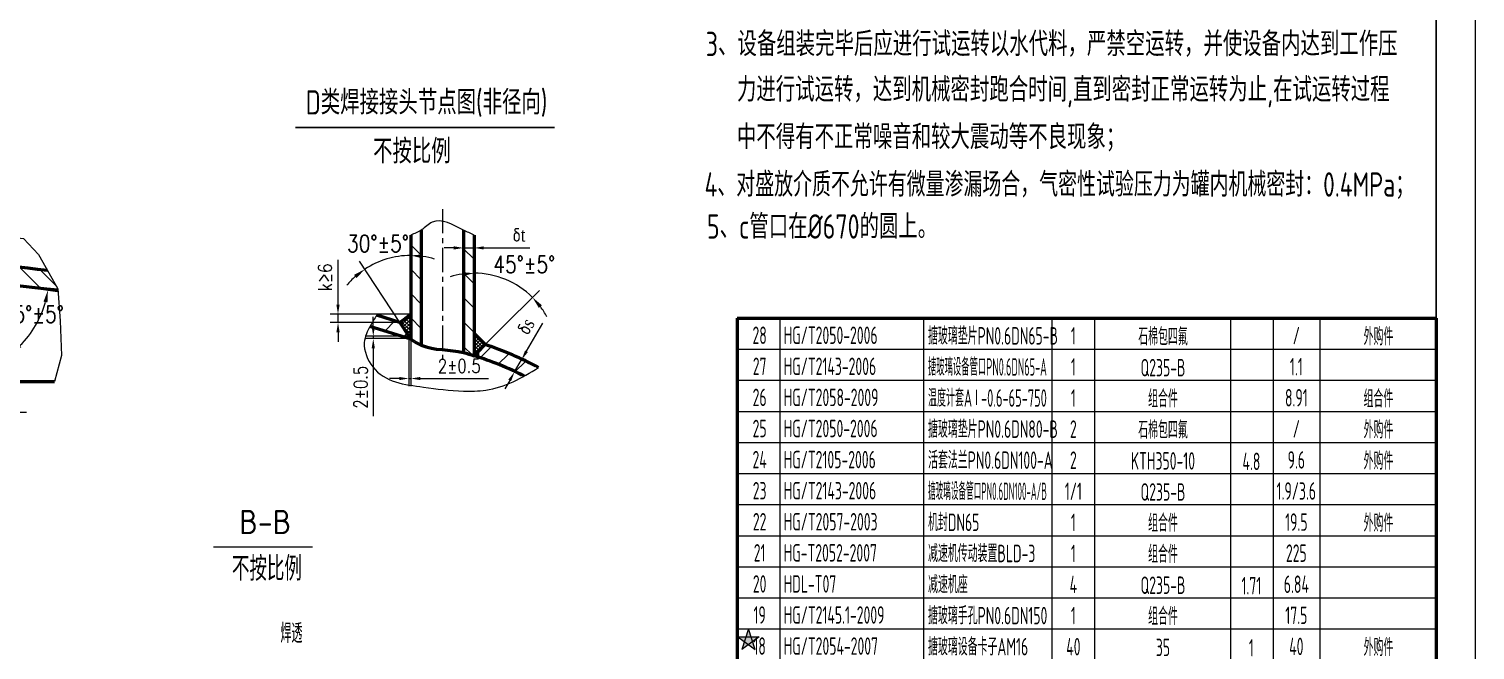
# Model space of a CAD drawing. Header units: millimetres. Extents: x -300 to 50368, y -660 to 14113.
# Drawn here: x 45899 to 50368, y 6827 to 8746 of the extents above; entities that cross this region are included whole.
import ezdxf
from ezdxf.enums import TextEntityAlignment as Align

# ---------------------------------------------------------------- set-up
doc = ezdxf.new("R2010")
doc.units = ezdxf.units.MM
doc.header["$LTSCALE"] = 120
doc.linetypes.add('CENTER', pattern=[2, 1.25, -0.25, 0.25, -0.25])
doc.layers.get('Defpoints').update_dxf_attribs({"lineweight": 18})
for name, color, linetype, lineweight in [('1轮廓实线层', 7, 'Continuous', 50), ('2细线层', 4, 'Continuous', 18), ('3中心线层', 1, 'CENTER', 18), ('5剖面线层', 2, 'Continuous', 18), ('6文字层', 3, 'Continuous', 20), ('7标注层', 4, 'Continuous', 20)]:
    doc.layers.add(name, color=color, linetype=linetype, lineweight=lineweight)
doc.layers.add('图框层', color=7, linetype='Continuous')
doc.styles.add('PC_TEXTSTYLE', font='gbenor.shx', dxfattribs={"width": 0.8, "bigfont": 'gbcbig.shx'})
doc.styles.get("Standard").update_dxf_attribs({"font": 'isocp.shx', "width": 0.707, "bigfont": 'hztxt.shx'})
doc.styles.add('TH_GBDIM', font='romans.shx', dxfattribs={"width": 0.8, "bigfont": 'gbcbig.shx'})
doc.dimstyles.new('TH_GBDIM', dxfattribs={"dimscale": 12, "dimtxt": 3.5, "dimasz": 2.5, "dimexe": 2, "dimexo": 0, "dimgap": 1.5, "dimtad": 1, "dimdec": 0, "dimzin": 0, "dimdsep": 46, "dimtxsty": 'TH_GBDIM', "dimcen": 2.5, "dimclrd": 256, "dimclre": 256, "dimclrt": 256, "dimadec": 0, "dimazin": 0, "dimtfac": 0.714286, "dimtdec": 0, "dimtmove": 0, "dimatfit": 3, "dimfxl": 0, "dimtzin": 0, "dimlwd": -1, "dimlwe": -1, "dimarcsym": 0})
doc.dimstyles.new('TH_GBDIM$2', dxfattribs={"dimscale": 15, "dimtxt": 3.5, "dimasz": 2.5, "dimexe": 2, "dimexo": 0, "dimgap": 1.5, "dimtad": 1, "dimtih": 1, "dimtoh": 1, "dimdec": 0, "dimzin": 0, "dimdsep": 46, "dimtxsty": 'TH_GBDIM', "dimcen": 2.5, "dimclrd": 256, "dimclre": 256, "dimclrt": 256, "dimadec": 0, "dimazin": 0, "dimtfac": 0.714286, "dimtdec": 0, "dimtmove": 0, "dimatfit": 3, "dimfxl": 0, "dimtzin": 0, "dimlwd": -1, "dimlwe": -1, "dimarcsym": 0})

# ---------------------------------------------------------------- blocks, each defined once
blk = doc.blocks.new('*D23')
at = {"layer": '7标注层'}
for p, q in [((45750.6, 7968.5), (45987.3, 7934.5)), ((45694.4, 7936.1), (45861.2, 7718.9))]:
    blk.add_line(p, q, dxfattribs=at)
blk.add_arc((45659.3, 7981.7), 301.3, 314.6653, 344.6759, dxfattribs=at)
for points in [[(45943.8, 7903.3), (45956.1, 7900.8), (45957.6, 7938.8)], [(45875.3, 7762.7), (45867, 7772.1), (45842.9, 7742.7)]]:
    blk.add_solid(points, dxfattribs=at)
at = {"layer": 'Defpoints', "color": 0}
for p in [(45659.2, 7981.9), (45671.7, 7979.9), (45750.6, 7968.5), (45694.4, 7936.1), (45936.8, 7864.2)]:
    blk.add_point(p, dxfattribs=at)
at = {"layer": '7标注层', "insert": (45910.8, 7864.4), "char_height": 52.5, "attachment_point": 5, "style": 'TH_GBDIM'}
blk.add_mtext('35%%d%%p5%%d', dxfattribs=at)
blk = doc.blocks.new('*D28')
at = {"layer": '7标注层'}
for p, q in [((45530.9, 7656.2), (45530.9, 7537.8)), ((45560.9, 7561.8), (45891.3, 7561.8))]:
    blk.add_line(p, q, dxfattribs=at)
blk.add_solid([(45560.9, 7566.8), (45560.9, 7556.8), (45530.9, 7561.8)], dxfattribs=at)
at = {"layer": 'Defpoints', "color": 0}
for p in [(45530.9, 7656.2), (46099, 7656.2), (46099, 7561.8)]:
    blk.add_point(p, dxfattribs=at)
at = {"layer": '7标注层', "insert": (45814.9, 7600.8), "char_height": 42, "attachment_point": 5, "style": 'TH_GBDIM'}
blk.add_mtext('%%C340{}{}', dxfattribs=at)
blk = doc.blocks.new('*D48')
at = {"layer": '7标注层'}
blk.add_line((47353.4, 7814.8), (47476.1, 7937.5), dxfattribs=at)
for start, end in [(98.4316, 106.8631), (45, 90), (28.1369, 36.5684)]:
    blk.add_arc((47274.5, 7736), 255.1, start, end, dxfattribs=at)
for points in [[(47236.6, 7994.5), (47237.6, 7982), (47274.5, 7991)], [(47474.6, 7883.8), (47484.1, 7892), (47454.9, 7916.3)]]:
    blk.add_solid(points, dxfattribs=at)
at = {"layer": 'Defpoints', "color": 0}
for p in [(47274.5, 8108.9), (47340.5, 7982.3), (47353.4, 7814.8), (47274.5, 7736), (47309.1, 7770.6)]:
    blk.add_point(p, dxfattribs=at)
at = {"layer": '7标注层', "insert": (47429.5, 8018.2), "char_height": 52.5, "attachment_point": 5, "style": 'TH_GBDIM'}
blk.add_mtext('45%%d%%p5%%d', dxfattribs=at)
blk = doc.blocks.new('*D49')
at = {"layer": '7标注层'}
blk.add_line((47044.9, 7838.9), (46920.6, 8028.8), dxfattribs=at)
for start, end in [(90, 123.2094), (73.3482, 81.6741), (131.5353, 139.8612)]:
    blk.add_arc((47078.5, 7787.5), 258.3, start, end, dxfattribs=at)
for points in [[(47115.5, 8036.9), (47116.4, 8049.3), (47078.5, 8045.8)], [(46903.5, 7985.9), (46911.1, 7975.9), (46937.1, 8003.7)]]:
    blk.add_solid(points, dxfattribs=at)
at = {"layer": 'Defpoints', "color": 0}
for p in [(47078.5, 8108.9), (47029, 8041), (47044.9, 7838.9), (47072.8, 7796.3), (47078.5, 7787.4)]:
    blk.add_point(p, dxfattribs=at)
at = {"layer": '7标注层', "insert": (46977.3, 8082.7), "char_height": 52.5, "attachment_point": 5, "style": 'TH_GBDIM'}
blk.add_mtext('30%%d%%p5%%d', dxfattribs=at)
blk = doc.blocks.new('*D43')
at = {"layer": '7标注层'}
for p, q in [((47072.9, 7788.8), (47072.9, 7641.8)), ((47078.6, 7787.4), (47078.6, 7641.8)), ((47042.9, 7665.8), (47012.9, 7665.8)), ((47072.9, 7665.8), (47078.6, 7665.8)), ((47108.6, 7665.8), (47318.6, 7665.8))]:
    blk.add_line(p, q, dxfattribs=at)
for points in [[(47042.9, 7670.8), (47042.9, 7660.8), (47072.9, 7665.8)], [(47108.6, 7670.8), (47108.6, 7660.8), (47078.6, 7665.8)]]:
    blk.add_solid(points, dxfattribs=at)
at = {"layer": 'Defpoints', "color": 0}
for p in [(47072.9, 7788.8), (47078.6, 7787.4), (47072.9, 7665.8)]:
    blk.add_point(p, dxfattribs=at)
at = {"layer": '7标注层', "insert": (47228.6, 7704.8), "char_height": 42, "attachment_point": 5, "style": 'TH_GBDIM'}
blk.add_mtext('2%%p0.5', dxfattribs=at)
blk = doc.blocks.new('*D44')
at = {"layer": '7标注层'}
for p, q in [((46853.9, 7894.2), (46853.9, 8032.6)), ((47078.6, 7864.2), (46829.9, 7864.2)), ((47044.9, 7838.9), (46829.9, 7838.9)), ((46853.9, 7838.9), (46853.9, 7864.2)), ((46853.9, 7808.9), (46853.9, 7778.9))]:
    blk.add_line(p, q, dxfattribs=at)
for points in [[(46848.9, 7894.2), (46858.9, 7894.2), (46853.9, 7864.2)], [(46848.9, 7808.9), (46858.9, 7808.9), (46853.9, 7838.9)]]:
    blk.add_solid(points, dxfattribs=at)
at = {"layer": 'Defpoints', "color": 0}
for p in [(46853.9, 7838.9), (47044.9, 7838.9), (47078.6, 7864.2)]:
    blk.add_point(p, dxfattribs=at)
at = {"layer": '7标注层', "insert": (46813.8, 7978.4), "char_height": 42, "attachment_point": 5, "rotation": 90, "style": 'TH_GBDIM'}
blk.add_mtext('k≥6', dxfattribs=at)
blk = doc.blocks.new('*D45')
at = {"layer": '7标注层'}
for p, q in [((46962.9, 7826.3), (46962.9, 7856.3)), ((47072.8, 7796.3), (46938.9, 7796.3)), ((47072.8, 7789.2), (46938.9, 7789.2)), ((46962.9, 7796.3), (46962.9, 7789.2)), ((46962.9, 7759.2), (46962.9, 7549.2))]:
    blk.add_line(p, q, dxfattribs=at)
for points in [[(46957.9, 7826.3), (46967.9, 7826.3), (46962.9, 7796.3)], [(46957.9, 7759.2), (46967.9, 7759.2), (46962.9, 7789.2)]]:
    blk.add_solid(points, dxfattribs=at)
at = {"layer": 'Defpoints', "color": 0}
for p in [(46962.9, 7796.3), (47072.8, 7796.3), (47072.8, 7789.2)]:
    blk.add_point(p, dxfattribs=at)
at = {"layer": '7标注层', "insert": (46923.9, 7639.2), "char_height": 42, "attachment_point": 5, "rotation": 90, "style": 'TH_GBDIM'}
blk.add_mtext('2%%p0.5', dxfattribs=at)
blk = doc.blocks.new('*D46')
at = {"layer": '7标注层'}
for p, q in [((47241.8, 8066.7), (47241.8, 8093.2)), ((47274.5, 8065.2), (47274.5, 8093.2)), ((47211.8, 8069.2), (47181.8, 8069.2)), ((47241.8, 8069.2), (47274.5, 8069.2)), ((47304.5, 8069.2), (47446.7, 8069.2))]:
    blk.add_line(p, q, dxfattribs=at)
for points in [[(47211.8, 8074.2), (47211.8, 8064.2), (47241.8, 8069.2)], [(47304.5, 8074.2), (47304.5, 8064.2), (47274.5, 8069.2)]]:
    blk.add_solid(points, dxfattribs=at)
at = {"layer": 'Defpoints', "color": 0}
for p in [(47241.8, 8066.7), (47274.5, 8069.2), (47274.5, 8065.2)]:
    blk.add_point(p, dxfattribs=at)
at = {"layer": '7标注层', "insert": (47413.1, 8109.4), "char_height": 42, "attachment_point": 5, "style": 'TH_GBDIM'}
blk.add_mtext('δ{\\fTimes New Roman|b0|i0|c0|p18;t}', dxfattribs=at)
blk = doc.blocks.new('*D47')
at = {"layer": '7标注层'}
for p, q in [((47436.3, 7749.9), (47486.8, 7837.3)), ((47404.1, 7733.8), (47442.1, 7711.9)), ((47382.2, 7695.9), (47420.2, 7674)), ((47399.4, 7686), (47421.3, 7723.9)), ((47384.4, 7660), (47369.4, 7634))]:
    blk.add_line(p, q, dxfattribs=at)
for points in [[(47432, 7752.4), (47440.6, 7747.4), (47421.3, 7723.9)], [(47380.1, 7662.5), (47388.7, 7657.5), (47399.4, 7686)]]:
    blk.add_solid(points, dxfattribs=at)
at = {"layer": 'Defpoints', "color": 0}
for p in [(47404.1, 7733.8), (47382.2, 7695.9), (47421.3, 7723.9)]:
    blk.add_point(p, dxfattribs=at)
at = {"layer": '7标注层', "insert": (47434.3, 7826.7), "char_height": 42, "attachment_point": 5, "rotation": 60, "style": 'TH_GBDIM'}
blk.add_mtext('δ{\\fTimes New Roman|b0|i0|c0|p18;s}', dxfattribs=at)
blk = doc.blocks.new('PC_MXB_BLOCK')
at = {"layer": '1轮廓实线层'}
for p, q in [((-180, 8), (-180, 0)), ((0, 8), (0, 0))]:
    blk.add_line(p, q, dxfattribs=at)
at = {"layer": '2细线层'}
for p, q in [((-180, 8), (0, 8)), ((-169, 8), (-169, 0)), ((-132, 8), (-132, 0)), ((-99, 8), (-99, 0)), ((-88, 8), (-88, 0)), ((-53, 8), (-53, 0)), ((-42, 8), (-42, 0)), ((-30, 8), (-30, 0)), ((-180, 0), (0, 0))]:
    blk.add_line(p, q, dxfattribs=at)
at = {"layer": '6文字层', "style": 'PC_TEXTSTYLE'}
for tag, width, p, p2 in [('序号', 0.769182, (-178.38, 1.35), (-170.09, 1.35)), ('代号', 3.14773, (-168.05, 1.35), (-134.11, 1.35)), ('名称', 2.802424, (-130.87, 1.2), (-100.28, 1.2)), ('数量', 0.817449, (-97.88, 1.2), (-89, 1.2)), ('材料', 2.943328, (-86.43, 1.01), (-54.3, 1.01)), ('单重', 0.854038, (-52.21, 0.89), (-43, 0.89)), ('总重', 0.958888, (-41.2, 1.27), (-30.86, 1.27)), ('备注', 2.494074, (-28.61, 1.02), (-1.16, 1.02))]:
    blk.add_attdef(tag, text='', height=4.5, dxfattribs=dict(at, width=width)).set_placement(p, p2, align=Align.FIT)

msp = doc.modelspace()

# ---------------------------------------------------------------- hatches: boundary and pattern name
at = {"layer": '2细线层', "linetype": 'Continuous'}
h = msp.add_hatch(color=256, dxfattribs=at)
h.paths.add_polyline_path([(48130.34, 6868.1), (48114.62, 6868.1), (48109.77, 6853.16), (48122.48, 6843.92), (48135.2, 6853.16)])
h.paths.add_polyline_path([(48114.62, 6868.1), (48089.2, 6868.1), (48109.77, 6853.16)])
h.paths.add_polyline_path([(48122.48, 6892.29), (48114.62, 6868.1), (48130.34, 6868.1)])
h.paths.add_polyline_path([(48155.77, 6868.1), (48130.34, 6868.1), (48135.2, 6853.16)])
h.paths.add_polyline_path([(48109.77, 6853.16), (48101.91, 6828.97), (48122.48, 6843.92)])
h.paths.add_polyline_path([(48135.2, 6853.16), (48122.48, 6843.92), (48143.05, 6828.97)])
at = {"layer": '5剖面线层'}
h = msp.add_hatch(dxfattribs=at)
h.set_pattern_fill('ANSI31', color=256, scale=16.8, angle=90, style=0)
h.set_pattern_definition([(135, (-139150.315, -178638.463), (-37.717076, -37.717076), [])])
edge = h.paths.add_edge_path()
edge.add_spline(control_points=[(47241.84, 8124.48), (47253.22, 8118.79), (47263.86, 8113.85), (47274.5, 8108.92)], knot_values=[0, 0, 0, 0, 3.3229965, 3.3229965, 3.3229965, 3.3229965], degree=3, periodic=0)
edge.add_line((47274.5, 8108.92), (47274.5, 7735.97))
edge.add_spline(control_points=[(47274.5, 7735.97), (47263.72, 7739.71), (47252.93, 7743.45), (47241.84, 7746.16)], knot_values=[15.6235985, 15.6235985, 15.6235985, 15.6235985, 18.7661048, 18.7661048, 18.7661048, 18.7661048], degree=3, periodic=0)
edge.add_line((47241.84, 7746.16), (47241.84, 8124.48))
edge = h.paths.add_edge_path()
edge.add_spline(control_points=[(47078.54, 8108.92), (47089.79, 8113.27), (47101.04, 8117.63), (47111.2, 8124.48)], knot_values=[16.3314797, 16.3314797, 16.3314797, 16.3314797, 19.6544762, 19.6544762, 19.6544762, 19.6544762], degree=3, periodic=0)
edge.add_line((47111.2, 8124.48), (47111.2, 7768.99))
edge.add_spline(control_points=[(47111.2, 7768.99), (47099.91, 7773.91), (47089.23, 7780.63), (47078.54, 7787.35)], knot_values=[0, 0, 0, 0, 3.4416872, 3.4416872, 3.4416872, 3.4416872], degree=3, periodic=0)
edge.add_line((47078.54, 7787.35), (47078.54, 8108.92))
h = msp.add_hatch(dxfattribs=at)
h.set_pattern_fill('ANSI31', color=256, scale=312, angle=90, style=0)
h.set_pattern_definition([(135, (43162.75, 2443.26), (-27.57716, -27.57716), [])])
h.paths.add_polyline_path([(45479.35, 8073.09), (45424.35, 8034.89), (45418.41, 8026.59, 0.0274577), (45988.8, 7939.28), (45988.55, 7942.78), (45955.68, 8000.7, -0.0231758)])
h.paths.add_polyline_path([(45495.17, 7754.59), (45518.49, 7777.91), (45518.49, 7785.68, -0.0093216), (45307.02, 7826.71), (45295.78, 7793.66, 0.0087398)])
h = msp.add_hatch(dxfattribs=at)
h.set_pattern_fill('ANSI31', color=256, scale=16.8, style=0)
h.set_pattern_definition([(45, (-139150.315, -178638.463), (-37.717076, 37.717076), [])])
edge = h.paths.add_edge_path()
edge.add_line((47274.5, 7735.97), (47309.09, 7770.57))
edge.add_arc((46962.49, 6732.89), 1094.03, 422.13938, 431.52944, ccw=False)
edge.add_spline(control_points=[(47473.75, 7700.11), (47459.28, 7690.8), (47444.69, 7681.88), (47429.88, 7673.67)], knot_values=[63.7901859, 63.7901859, 63.7901859, 63.7901859, 68.4086074, 68.4086074, 68.4086074, 68.4086074], degree=3, periodic=0)
edge.add_arc((46962.49, 6732.89), 1050.48, 423.58084, 432.72141)
edge = h.paths.add_edge_path()
edge.add_spline(control_points=[(46952.61, 7826.4), (46953.05, 7827.19), (46959.58, 7838.87), (46966.79, 7850.33), (46973.51, 7861.03)], knot_values=[0, 0, 0, 0, 0.2509279, 3.7176593, 3.7176593, 3.7176593, 3.7176593], degree=3, periodic=0)
edge.add_line((46973.51, 7861.03), (47078.54, 7828.46))
edge.add_line((47078.54, 7828.46), (47078.54, 7787.35))
edge.add_line((47078.54, 7787.35), (46952.61, 7826.4))
h = msp.add_hatch(dxfattribs=at)
h.set_pattern_fill('ANSI37', color=2, scale=2.4, style=0)
h.set_pattern_definition([(45, (-87169.048, -123682.9315), (-5.38815367, 5.38815367), []), (135, (-87169.048, -123682.9315), (-5.38815367, -5.38815367), [])])
h.paths.add_polyline_path([(47274.5, 7735.97, -0.0025202), (47284.6, 7732.78), (47284.6, 7746.07), (47309.09, 7770.57), (47274.5, 7805.16)])
h.paths.add_polyline_path([(47078.54, 7864.31), (47044.94, 7838.88), (47072.83, 7796.28), (47072.83, 7789.13), (47078.54, 7787.35)])

# ---------------------------------------------------------------- linework, layer by layer
at = {"layer": '1轮廓实线层'}
for p, q in [((47078.54, 8108.92), (47078.54, 7787.35)), ((47111.2, 8124.48), (47111.2, 7768.99)), ((47241.84, 8124.48), (47241.84, 7746.16)), ((47274.5, 8108.92), (47274.5, 7735.97)), ((47078.54, 7787.35), (46952.61, 7826.4)), ((47044.94, 7838.88), (46973.51, 7861.03)), ((48087.63, 7852.29), (50247.63, 7852.29)), ((45530.88, 7656.24), (45977.9, 7656.24))]:
    msp.add_line(p, q, dxfattribs=at)
at = {"layer": '1轮廓实线层', "color": 0}
for p, q in [((47044.94, 7838.88), (47078.54, 7864.31)), ((47044.94, 7838.88), (47072.83, 7796.28)), ((47274.5, 7805.16), (47309.09, 7770.57)), ((47284.6, 7746.07), (47309.09, 7770.57)), ((47284.6, 7746.07), (47284.6, 7732.78))]:
    msp.add_line(p, q, dxfattribs=at)
at = {"layer": '1轮廓实线层'}
for centre, radius, start, end in [((46498, 13172.34), 5200, 258.70301, 264.01357), ((46498, 13172.34), 5257.78, 258.15109, 264.44235), ((46962.49, 6732.89), 1050.48, 63.57691, 72.72141), ((46962.49, 6732.89), 1094.03, 62.13714, 71.52944)]:
    msp.add_arc(centre, radius, start, end, dxfattribs=at)
msp.add_spline([(47078.54, 7787.35), (47111.2, 7768.99), (47241.84, 7746.16), (47274.5, 7735.97)], degree=3, dxfattribs=at)
at = {"layer": '2细线层'}
for p, q in [((50367.63, 14113.36), (50367.63, 4021.36)), ((48122.38, 6892.29), (48101.8, 6828.97)), ((48142.95, 6828.97), (48122.38, 6892.29)), ((48089.09, 6868.1), (48155.66, 6868.1)), ((48089.09, 6868.1), (48142.95, 6828.97)), ((48155.66, 6868.1), (48101.8, 6828.97))]:
    msp.add_line(p, q, dxfattribs=at)
at = {"layer": '3中心线层', "ltscale": 0.5}
msp.add_line((47176.52, 8189.4), (47176.52, 7728.08), dxfattribs=at)
at = {"layer": '5剖面线层'}
msp.add_lwpolyline([(45295.78, 7793.66), (45335.64, 7910.9), (45424.35, 8034.89), (45505.96, 8091.57), (45630.16, 8116.37), (45775.64, 8109.29), (45882.1, 8098.66), (45928.22, 8049.06), (45988.55, 7942.78), (45995.64, 7843.58), (45999.19, 7737.3), (45977.9, 7656.24)], dxfattribs=at)
msp.add_spline([(47274.5, 8108.92), (47241.84, 8124.48), (47145.17, 8148.99), (47111.2, 8124.48), (47078.54, 8108.92)], degree=3, dxfattribs=at)
msp.add_open_spline([(46973.51, 7861.03), (46966.79, 7850.33), (46949.79, 7823.28), (46925.14, 7770.84), (46971.9, 7657.51), (47102.41, 7641.74), (47219.32, 7625.63), (47349, 7628), (47422.3, 7667), (47473.75, 7700.11)], degree=3, knots=[0, 0, 0, 0, 3.4667314, 8.769539, 16.3032396, 33.5715922, 45.6749778, 51.9883083, 68.4086074, 68.4086074, 68.4086074, 68.4086074], dxfattribs=at)
at = {"layer": '7标注层', "linetype": 'Continuous', "lineweight": 25}
msp.add_line((46722.37, 8441.54), (47522.56, 8441.54), dxfattribs=at)
at = {"layer": '7标注层'}
for p, q in [((47309.09, 7770.57), (47353.37, 7814.85)), ((46469.56, 7146.29), (46774.7, 7146.29))]:
    msp.add_line(p, q, dxfattribs=at)
at = {"layer": 'Defpoints', "color": 7}
msp.add_line((47072.83, 7796.28), (47072.83, 7789.13), dxfattribs=at)
at = {"layer": '图框层'}
msp.add_line((50247.63, 13993.36), (50247.63, 4141.36), dxfattribs=at)

# ---------------------------------------------------------------- block references
ref = msp.add_blockref('PC_MXB_BLOCK', (50247.63, 7756.29), dxfattribs=dict(at, xscale=12, yscale=12, zscale=12))
ref.add_attrib('材料', '石棉包四氟', dxfattribs={"layer": '6文字层', "height": 54, "style": 'PC_TEXTSTYLE', "width": 0.667}).set_placement((49403.21, 7768.41), align=Align.CENTER)
ref.add_attrib('代号', 'HG/T2050-2006', (48231.07, 7772.47), dxfattribs={"layer": '6文字层', "height": 54, "style": 'PC_TEXTSTYLE', "width": 0.667})
ref.add_attrib('序号', '28', dxfattribs={"layer": '6文字层', "height": 54, "style": 'PC_TEXTSTYLE', "width": 0.667}).set_placement((48156.81, 7772.47), align=Align.CENTER)
ref.add_attrib('名称', '搪玻璃垫片PN0.6DN65-B', (48677.23, 7770.63), dxfattribs={"layer": '6文字层', "height": 54, "style": 'PC_TEXTSTYLE', "width": 0.667})
ref.add_attrib('数量', '1', dxfattribs={"layer": '6文字层', "height": 54, "style": 'PC_TEXTSTYLE', "width": 0.667}).set_placement((49126.35, 7770.63), align=Align.CENTER)
ref.add_attrib('备注', '外购件', dxfattribs={"layer": '6文字层', "height": 54, "style": 'PC_TEXTSTYLE', "width": 0.667}).set_placement((50069.01, 7768.58), align=Align.CENTER)
ref.add_attrib('总重', '/', dxfattribs={"layer": '6文字层', "height": 54, "style": 'PC_TEXTSTYLE', "width": 0.667}).set_placement((49815.33, 7771.47), align=Align.CENTER)
ref = msp.add_blockref('PC_MXB_BLOCK', (50247.63, 7660.29), dxfattribs=dict(at, xscale=12, yscale=12, zscale=12))
ref.add_attrib('材料', 'Q235-B', dxfattribs={"layer": '6文字层', "height": 54, "style": 'PC_TEXTSTYLE', "width": 0.667}).set_placement((49403.21, 7672.41), align=Align.CENTER)
ref.add_attrib('代号', 'HG/T2143-2006', (48231.07, 7676.47), dxfattribs={"layer": '6文字层', "height": 54, "style": 'PC_TEXTSTYLE', "width": 0.667})
ref.add_attrib('序号', '27', dxfattribs={"layer": '6文字层', "height": 54, "style": 'PC_TEXTSTYLE', "width": 0.667}).set_placement((48156.81, 7676.47), align=Align.CENTER)
ref.add_attrib('名称', '搪玻璃设备管口PN0.6DN65-A', dxfattribs={"layer": '6文字层', "height": 54, "style": 'PC_TEXTSTYLE', "width": 0.588368}).set_placement((48677.23, 7674.63), (49044.32, 7674.63), align=Align.FIT)
ref.add_attrib('数量', '1', dxfattribs={"layer": '6文字层', "height": 54, "style": 'PC_TEXTSTYLE', "width": 0.667}).set_placement((49126.35, 7674.63), align=Align.CENTER)
ref.add_attrib('总重', '1.1', dxfattribs={"layer": '6文字层', "height": 54, "style": 'PC_TEXTSTYLE', "width": 0.667}).set_placement((49815.33, 7675.47), align=Align.CENTER)
ref = msp.add_blockref('PC_MXB_BLOCK', (50247.63, 7564.29), dxfattribs=dict(at, xscale=12, yscale=12, zscale=12))
ref.add_attrib('材料', '组合件', dxfattribs={"layer": '6文字层', "height": 54, "style": 'PC_TEXTSTYLE', "width": 0.667}).set_placement((49403.21, 7576.41), align=Align.CENTER)
ref.add_attrib('代号', 'HG/T2058-2009', (48231.07, 7580.47), dxfattribs={"layer": '6文字层', "height": 54, "style": 'PC_TEXTSTYLE', "width": 0.667})
ref.add_attrib('序号', '26', dxfattribs={"layer": '6文字层', "height": 54, "style": 'PC_TEXTSTYLE', "width": 0.667}).set_placement((48156.81, 7580.47), align=Align.CENTER)
ref.add_attrib('名称', '温度计套AⅠ-0.6-65-750', dxfattribs={"layer": '6文字层', "height": 54, "style": 'PC_TEXTSTYLE', "width": 0.656891}).set_placement((48677.23, 7578.63), (49044.32, 7578.63), align=Align.FIT)
ref.add_attrib('数量', '1', dxfattribs={"layer": '6文字层', "height": 54, "style": 'PC_TEXTSTYLE', "width": 0.667}).set_placement((49126.35, 7578.63), align=Align.CENTER)
ref.add_attrib('备注', '组合件', dxfattribs={"layer": '6文字层', "height": 54, "style": 'PC_TEXTSTYLE', "width": 0.667}).set_placement((50069.01, 7576.58), align=Align.CENTER)
ref.add_attrib('总重', '8.91', dxfattribs={"layer": '6文字层', "height": 54, "style": 'PC_TEXTSTYLE', "width": 0.667}).set_placement((49815.33, 7579.47), align=Align.CENTER)
ref = msp.add_blockref('PC_MXB_BLOCK', (50247.63, 7468.29), dxfattribs=dict(at, xscale=12, yscale=12, zscale=12))
ref.add_attrib('材料', '石棉包四氟', dxfattribs={"layer": '6文字层', "height": 54, "style": 'PC_TEXTSTYLE', "width": 0.667}).set_placement((49403.21, 7480.41), align=Align.CENTER)
ref.add_attrib('代号', 'HG/T2050-2006', (48231.07, 7484.47), dxfattribs={"layer": '6文字层', "height": 54, "style": 'PC_TEXTSTYLE', "width": 0.667})
ref.add_attrib('序号', '25', dxfattribs={"layer": '6文字层', "height": 54, "style": 'PC_TEXTSTYLE', "width": 0.667}).set_placement((48156.81, 7484.47), align=Align.CENTER)
ref.add_attrib('名称', '搪玻璃垫片PN0.6DN80-B', (48677.23, 7482.63), dxfattribs={"layer": '6文字层', "height": 54, "style": 'PC_TEXTSTYLE', "width": 0.667})
ref.add_attrib('数量', '2', dxfattribs={"layer": '6文字层', "height": 54, "style": 'PC_TEXTSTYLE', "width": 0.667}).set_placement((49126.35, 7482.63), align=Align.CENTER)
ref.add_attrib('备注', '外购件', dxfattribs={"layer": '6文字层', "height": 54, "style": 'PC_TEXTSTYLE', "width": 0.667}).set_placement((50069.01, 7480.58), align=Align.CENTER)
ref.add_attrib('总重', '/', dxfattribs={"layer": '6文字层', "height": 54, "style": 'PC_TEXTSTYLE', "width": 0.667}).set_placement((49815.33, 7483.47), align=Align.CENTER)
ref = msp.add_blockref('PC_MXB_BLOCK', (50247.63, 7372.29), dxfattribs=dict(at, xscale=12, yscale=12, zscale=12))
ref.add_attrib('材料', 'KTH350-10', dxfattribs={"layer": '6文字层', "height": 54, "style": 'PC_TEXTSTYLE', "width": 0.667}).set_placement((49403.21, 7384.41), align=Align.CENTER)
ref.add_attrib('代号', 'HG/T2105-2006', (48231.07, 7388.47), dxfattribs={"layer": '6文字层', "height": 54, "style": 'PC_TEXTSTYLE', "width": 0.667})
ref.add_attrib('序号', '24', dxfattribs={"layer": '6文字层', "height": 54, "style": 'PC_TEXTSTYLE', "width": 0.667}).set_placement((48156.81, 7388.47), align=Align.CENTER)
ref.add_attrib('名称', '活套法兰PN0.6DN100-A', (48677.23, 7386.63), dxfattribs={"layer": '6文字层', "height": 54, "style": 'PC_TEXTSTYLE', "width": 0.667})
ref.add_attrib('数量', '2', dxfattribs={"layer": '6文字层', "height": 54, "style": 'PC_TEXTSTYLE', "width": 0.667}).set_placement((49126.35, 7386.63), align=Align.CENTER)
ref.add_attrib('备注', '外购件', dxfattribs={"layer": '6文字层', "height": 54, "style": 'PC_TEXTSTYLE', "width": 0.667}).set_placement((50069.01, 7384.58), align=Align.CENTER)
ref.add_attrib('单重', '4.8', dxfattribs={"layer": '6文字层', "height": 54, "style": 'PC_TEXTSTYLE', "width": 0.667}).set_placement((49676.39, 7382.93), align=Align.CENTER)
ref.add_attrib('总重', '9.6', dxfattribs={"layer": '6文字层', "height": 54, "style": 'PC_TEXTSTYLE', "width": 0.667}).set_placement((49815.33, 7387.47), align=Align.CENTER)
ref = msp.add_blockref('PC_MXB_BLOCK', (50247.63, 7276.29), dxfattribs=dict(at, xscale=12, yscale=12, zscale=12))
ref.add_attrib('材料', 'Q235-B', dxfattribs={"layer": '6文字层', "height": 54, "style": 'PC_TEXTSTYLE', "width": 0.667}).set_placement((49403.21, 7288.41), align=Align.CENTER)
ref.add_attrib('代号', 'HG/T2143-2006', (48231.07, 7292.47), dxfattribs={"layer": '6文字层', "height": 54, "style": 'PC_TEXTSTYLE', "width": 0.667})
ref.add_attrib('序号', '23', dxfattribs={"layer": '6文字层', "height": 54, "style": 'PC_TEXTSTYLE', "width": 0.667}).set_placement((48156.81, 7292.47), align=Align.CENTER)
ref.add_attrib('名称', '搪玻璃设备管口PN0.6DN100-A/B', dxfattribs={"layer": '6文字层', "height": 54, "style": 'PC_TEXTSTYLE', "width": 0.514195}).set_placement((48677.23, 7290.63), (49044.32, 7290.63), align=Align.FIT)
ref.add_attrib('数量', '1/1', dxfattribs={"layer": '6文字层', "height": 54, "style": 'PC_TEXTSTYLE', "width": 0.667}).set_placement((49126.35, 7290.63), align=Align.CENTER)
ref.add_attrib('总重', '1.9/3.6', dxfattribs={"layer": '6文字层', "height": 54, "style": 'PC_TEXTSTYLE', "width": 0.667}).set_placement((49815.33, 7291.47), align=Align.CENTER)
ref = msp.add_blockref('PC_MXB_BLOCK', (50247.63, 7180.29), dxfattribs=dict(at, xscale=12, yscale=12, zscale=12))
ref.add_attrib('材料', '组合件', dxfattribs={"layer": '6文字层', "height": 54, "style": 'PC_TEXTSTYLE', "width": 0.667}).set_placement((49403.21, 7192.41), align=Align.CENTER)
ref.add_attrib('代号', 'HG/T2057-2003', (48231.07, 7196.47), dxfattribs={"layer": '6文字层', "height": 54, "style": 'PC_TEXTSTYLE', "width": 0.667})
ref.add_attrib('序号', '22', dxfattribs={"layer": '6文字层', "height": 54, "style": 'PC_TEXTSTYLE', "width": 0.667}).set_placement((48156.81, 7196.47), align=Align.CENTER)
ref.add_attrib('名称', '机封DN65', (48677.23, 7194.63), dxfattribs={"layer": '6文字层', "height": 54, "style": 'PC_TEXTSTYLE', "width": 0.667})
ref.add_attrib('数量', '1', dxfattribs={"layer": '6文字层', "height": 54, "style": 'PC_TEXTSTYLE', "width": 0.667}).set_placement((49126.35, 7194.63), align=Align.CENTER)
ref.add_attrib('备注', '外购件', dxfattribs={"layer": '6文字层', "height": 54, "style": 'PC_TEXTSTYLE', "width": 0.667}).set_placement((50069.01, 7192.58), align=Align.CENTER)
ref.add_attrib('总重', '19.5', dxfattribs={"layer": '6文字层', "height": 54, "style": 'PC_TEXTSTYLE', "width": 0.667}).set_placement((49815.33, 7195.47), align=Align.CENTER)
ref = msp.add_blockref('PC_MXB_BLOCK', (50247.63, 7084.29), dxfattribs=dict(at, xscale=12, yscale=12, zscale=12))
ref.add_attrib('材料', '组合件', dxfattribs={"layer": '6文字层', "height": 54, "style": 'PC_TEXTSTYLE', "width": 0.667}).set_placement((49403.21, 7096.41), align=Align.CENTER)
ref.add_attrib('代号', 'HG-T2052-2007', (48231.07, 7100.47), dxfattribs={"layer": '6文字层', "height": 54, "style": 'PC_TEXTSTYLE', "width": 0.667})
ref.add_attrib('序号', '21', dxfattribs={"layer": '6文字层', "height": 54, "style": 'PC_TEXTSTYLE', "width": 0.667}).set_placement((48156.81, 7100.47), align=Align.CENTER)
ref.add_attrib('名称', '减速机传动装置BLD-3', (48677.23, 7098.63), dxfattribs={"layer": '6文字层', "height": 54, "style": 'PC_TEXTSTYLE', "width": 0.667})
ref.add_attrib('数量', '1', dxfattribs={"layer": '6文字层', "height": 54, "style": 'PC_TEXTSTYLE', "width": 0.667}).set_placement((49126.35, 7098.63), align=Align.CENTER)
ref.add_attrib('总重', '225', dxfattribs={"layer": '6文字层', "height": 54, "style": 'PC_TEXTSTYLE', "width": 0.667}).set_placement((49815.33, 7099.47), align=Align.CENTER)
ref = msp.add_blockref('PC_MXB_BLOCK', (50247.63, 6988.29), dxfattribs=dict(at, xscale=12, yscale=12, zscale=12))
ref.add_attrib('材料', 'Q235-B', dxfattribs={"layer": '6文字层', "height": 54, "style": 'PC_TEXTSTYLE', "width": 0.667}).set_placement((49403.21, 7000.41), align=Align.CENTER)
ref.add_attrib('代号', 'HDL-T07', (48231.07, 7004.47), dxfattribs={"layer": '6文字层', "height": 54, "style": 'PC_TEXTSTYLE', "width": 0.667})
ref.add_attrib('序号', '20', dxfattribs={"layer": '6文字层', "height": 54, "style": 'PC_TEXTSTYLE', "width": 0.667}).set_placement((48156.81, 7004.47), align=Align.CENTER)
ref.add_attrib('名称', '减速机座', (48677.23, 7002.63), dxfattribs={"layer": '6文字层', "height": 54, "style": 'PC_TEXTSTYLE', "width": 0.667})
ref.add_attrib('数量', '4', dxfattribs={"layer": '6文字层', "height": 54, "style": 'PC_TEXTSTYLE', "width": 0.667}).set_placement((49126.35, 7002.63), align=Align.CENTER)
ref.add_attrib('单重', '1.71', dxfattribs={"layer": '6文字层', "height": 54, "style": 'PC_TEXTSTYLE', "width": 0.667}).set_placement((49676.39, 6998.93), align=Align.CENTER)
ref.add_attrib('总重', '6.84', dxfattribs={"layer": '6文字层', "height": 54, "style": 'PC_TEXTSTYLE', "width": 0.667}).set_placement((49815.33, 7003.47), align=Align.CENTER)
ref = msp.add_blockref('PC_MXB_BLOCK', (50247.63, 6892.29), dxfattribs=dict(at, xscale=12, yscale=12, zscale=12))
ref.add_attrib('材料', '组合件', dxfattribs={"layer": '6文字层', "height": 54, "style": 'PC_TEXTSTYLE', "width": 0.667}).set_placement((49403.21, 6904.41), align=Align.CENTER)
ref.add_attrib('代号', 'HG/T2145.1-2009', (48231.07, 6908.47), dxfattribs={"layer": '6文字层', "height": 54, "style": 'PC_TEXTSTYLE', "width": 0.667})
ref.add_attrib('序号', '19', dxfattribs={"layer": '6文字层', "height": 54, "style": 'PC_TEXTSTYLE', "width": 0.667}).set_placement((48156.81, 6908.47), align=Align.CENTER)
ref.add_attrib('名称', '搪玻璃手孔PN0.6DN150', (48677.23, 6906.63), dxfattribs={"layer": '6文字层', "height": 54, "style": 'PC_TEXTSTYLE', "width": 0.667})
ref.add_attrib('数量', '1', dxfattribs={"layer": '6文字层', "height": 54, "style": 'PC_TEXTSTYLE', "width": 0.667}).set_placement((49126.35, 6906.63), align=Align.CENTER)
ref.add_attrib('总重', '17.5', dxfattribs={"layer": '6文字层', "height": 54, "style": 'PC_TEXTSTYLE', "width": 0.667}).set_placement((49815.33, 6907.47), align=Align.CENTER)
ref = msp.add_blockref('PC_MXB_BLOCK', (50247.63, 6796.29), dxfattribs=dict(at, xscale=12, yscale=12, zscale=12))
ref.add_attrib('材料', '35', dxfattribs={"layer": '6文字层', "height": 54, "style": 'PC_TEXTSTYLE', "width": 0.667}).set_placement((49403.21, 6808.41), align=Align.CENTER)
ref.add_attrib('代号', 'HG/T2054-2007', (48231.07, 6812.47), dxfattribs={"layer": '6文字层', "height": 54, "style": 'PC_TEXTSTYLE', "width": 0.667})
ref.add_attrib('序号', '18', dxfattribs={"layer": '6文字层', "height": 54, "style": 'PC_TEXTSTYLE', "width": 0.667}).set_placement((48156.81, 6812.47), align=Align.CENTER)
ref.add_attrib('名称', '搪玻璃设备卡子AM16', (48677.23, 6810.63), dxfattribs={"layer": '6文字层', "height": 54, "style": 'PC_TEXTSTYLE', "width": 0.667})
ref.add_attrib('数量', '40', dxfattribs={"layer": '6文字层', "height": 54, "style": 'PC_TEXTSTYLE', "width": 0.667}).set_placement((49126.35, 6810.63), align=Align.CENTER)
ref.add_attrib('备注', '外购件', dxfattribs={"layer": '6文字层', "height": 54, "style": 'PC_TEXTSTYLE', "width": 0.667}).set_placement((50069.01, 6808.58), align=Align.CENTER)
ref.add_attrib('单重', '1', dxfattribs={"layer": '6文字层', "height": 54, "style": 'PC_TEXTSTYLE', "width": 0.667}).set_placement((49676.39, 6806.93), align=Align.CENTER)
ref.add_attrib('总重', '40', dxfattribs={"layer": '6文字层', "height": 54, "style": 'PC_TEXTSTYLE', "width": 0.667}).set_placement((49815.33, 6811.47), align=Align.CENTER)

# ---------------------------------------------------------------- texts
at = {"layer": '2细线层'}
for s, height, width, p in [('3、设备组装完毕后应进行试运转以水代料，严禁空运转，并使设备内达到工作压', 74.9999, 0.8, (47990.33, 8661.62)), ('力进行试运转，达到机械密封跑合时间,直到密封正常运转为止,在试运转过程', 74.9999, 0.8, (48086.65, 8520.78)), ('D类焊接接头节点图(非径向)', 74.9999, 0.8, (46754.08, 8481.31)), ('中不得有不正常噪音和较大震动等不良现象；', 74.9999, 0.8, (48086.65, 8374.39)), ('不按比例', 75, 0.8, (46962.24, 8330.06)), ('4、对盛放介质不允许有微量渗漏场合，气密性试验压力为罐内机械密封：0.4MPa；', 74.9999, 0.78, (47986.65, 8227.62)), ('5、c管口在%%C670的圆上。', 74.9999, 0.8, (47993.94, 8097.86))]:
    msp.add_text(s, height=height, dxfattribs=dict(at, width=width)).set_placement(p)
msp.add_text('B-B', height=75, dxfattribs=at).set_placement((46548.79, 7185.24))
at = {"layer": '2细线层', "style": 'TH_GBDIM'}
msp.add_text('不按比例', height=75, dxfattribs=at).set_placement((46526.2, 7041.25))
at = {"layer": '2细线层', "style": 'TH_GBDIM', "width": 0.8}
msp.add_text('焊透', height=59.5, dxfattribs=at).set_placement((46675.88, 6849.26))

# ---------------------------------------------------------------- dimensions: what is measured, and where the dimension line sits
at = {"layer": '7标注层'}
dim = msp.add_linear_dim(base=(47274.5, 8069.22), p1=(47241.84, 8066.69), p2=(47274.5, 8065.22), text='δ{\\fTimes New Roman|b0|i0|c0|p18;t}', dimstyle='TH_GBDIM', dxfattribs=at)
dim.commit()
dim.dimension.update_dxf_attribs({"geometry": '*D46', "text_midpoint": (47413.11, 8069.22), "dimtype": 160})
for base, line1, line2, text, picture, middle in [((47028.95, 8041.03), ((47078.54, 8108.92), (47078.54, 7787.35)), ((47044.94, 7838.88), (47072.83, 7796.28)), '30%%d%%p5%%d', '*D49', (46977.25, 8082.66)), ((47340.51, 7982.34), ((47309.09, 7770.57), (47353.37, 7814.85)), ((47274.5, 8108.92), (47274.5, 7735.97)), '45%%d%%p5%%d', '*D48', (47429.47, 8018.19))]:
    dim = msp.add_angular_dim_2l(base=base, line1=line1, line2=line2, text=text, dimstyle='TH_GBDIM$2', override={"dimtmove": 2}, dxfattribs=at)
    dim.commit()
    dim.dimension.update_dxf_attribs({"geometry": picture, "text_midpoint": middle, "dimtype": 162})
for base, p1, p2, angle, text, picture, middle, dimtype in [((46853.91, 7838.88), (47078.57, 7864.17), (47044.94, 7838.88), 90, 'k≥6', '*D44', (46853.91, 7978.4), 160), ((47421.3, 7723.91), (47382.22, 7695.88), (47404.12, 7733.82), 60, 'δ{\\fTimes New Roman|b0|i0|c0|p18;s}', '*D47', (47469.04, 7806.61), 161), ((46962.92, 7796.28), (47072.85, 7789.19), (47072.83, 7796.28), 90, '2%%p0.5', '*D45', (46962.92, 7639.19), 160), ((47072.91, 7665.75), (47078.59, 7787.37), (47072.91, 7788.84), 180, '2%%p0.5', '*D43', (47228.59, 7665.75), 160)]:
    dim = msp.add_linear_dim(base=base, p1=p1, p2=p2, angle=angle, text=text, dimstyle='TH_GBDIM', dxfattribs=at)
    dim.commit()
    dim.dimension.update_dxf_attribs({"geometry": picture, "text_midpoint": middle, "dimtype": dimtype})
dim = msp.add_angular_dim_2l(base=(45936.81, 7864.19), line1=((45659.17, 7981.91), (45694.39, 7936.06)), line2=((45671.65, 7979.9), (45750.63, 7968.54)), text='35%%d%%p5%%d', dimstyle='TH_GBDIM$2', dxfattribs=at)
dim.commit()
dim.dimension.update_dxf_attribs({"geometry": '*D23', "text_midpoint": (45910.78, 7815.64), "dimtype": 162})
dim = msp.add_linear_dim(base=(46098.99, 7561.84), p1=(45530.88, 7656.24), p2=(46098.99, 7656.24), text='%%C340{}{}', dimstyle='TH_GBDIM', override={"dimgap": 1.5, "dimtad": 1, "dimjust": 0, "dimdec": 0, "dimlfac": 1, "dimse1": 0, "dimse2": 1, "dimsd1": 0, "dimsd2": 1}, dxfattribs=at)
dim.commit()
dim.dimension.update_dxf_attribs({"geometry": '*D28', "text_midpoint": (45814.93, 7600.84)})

doc.saveas('drawing.dxf')
